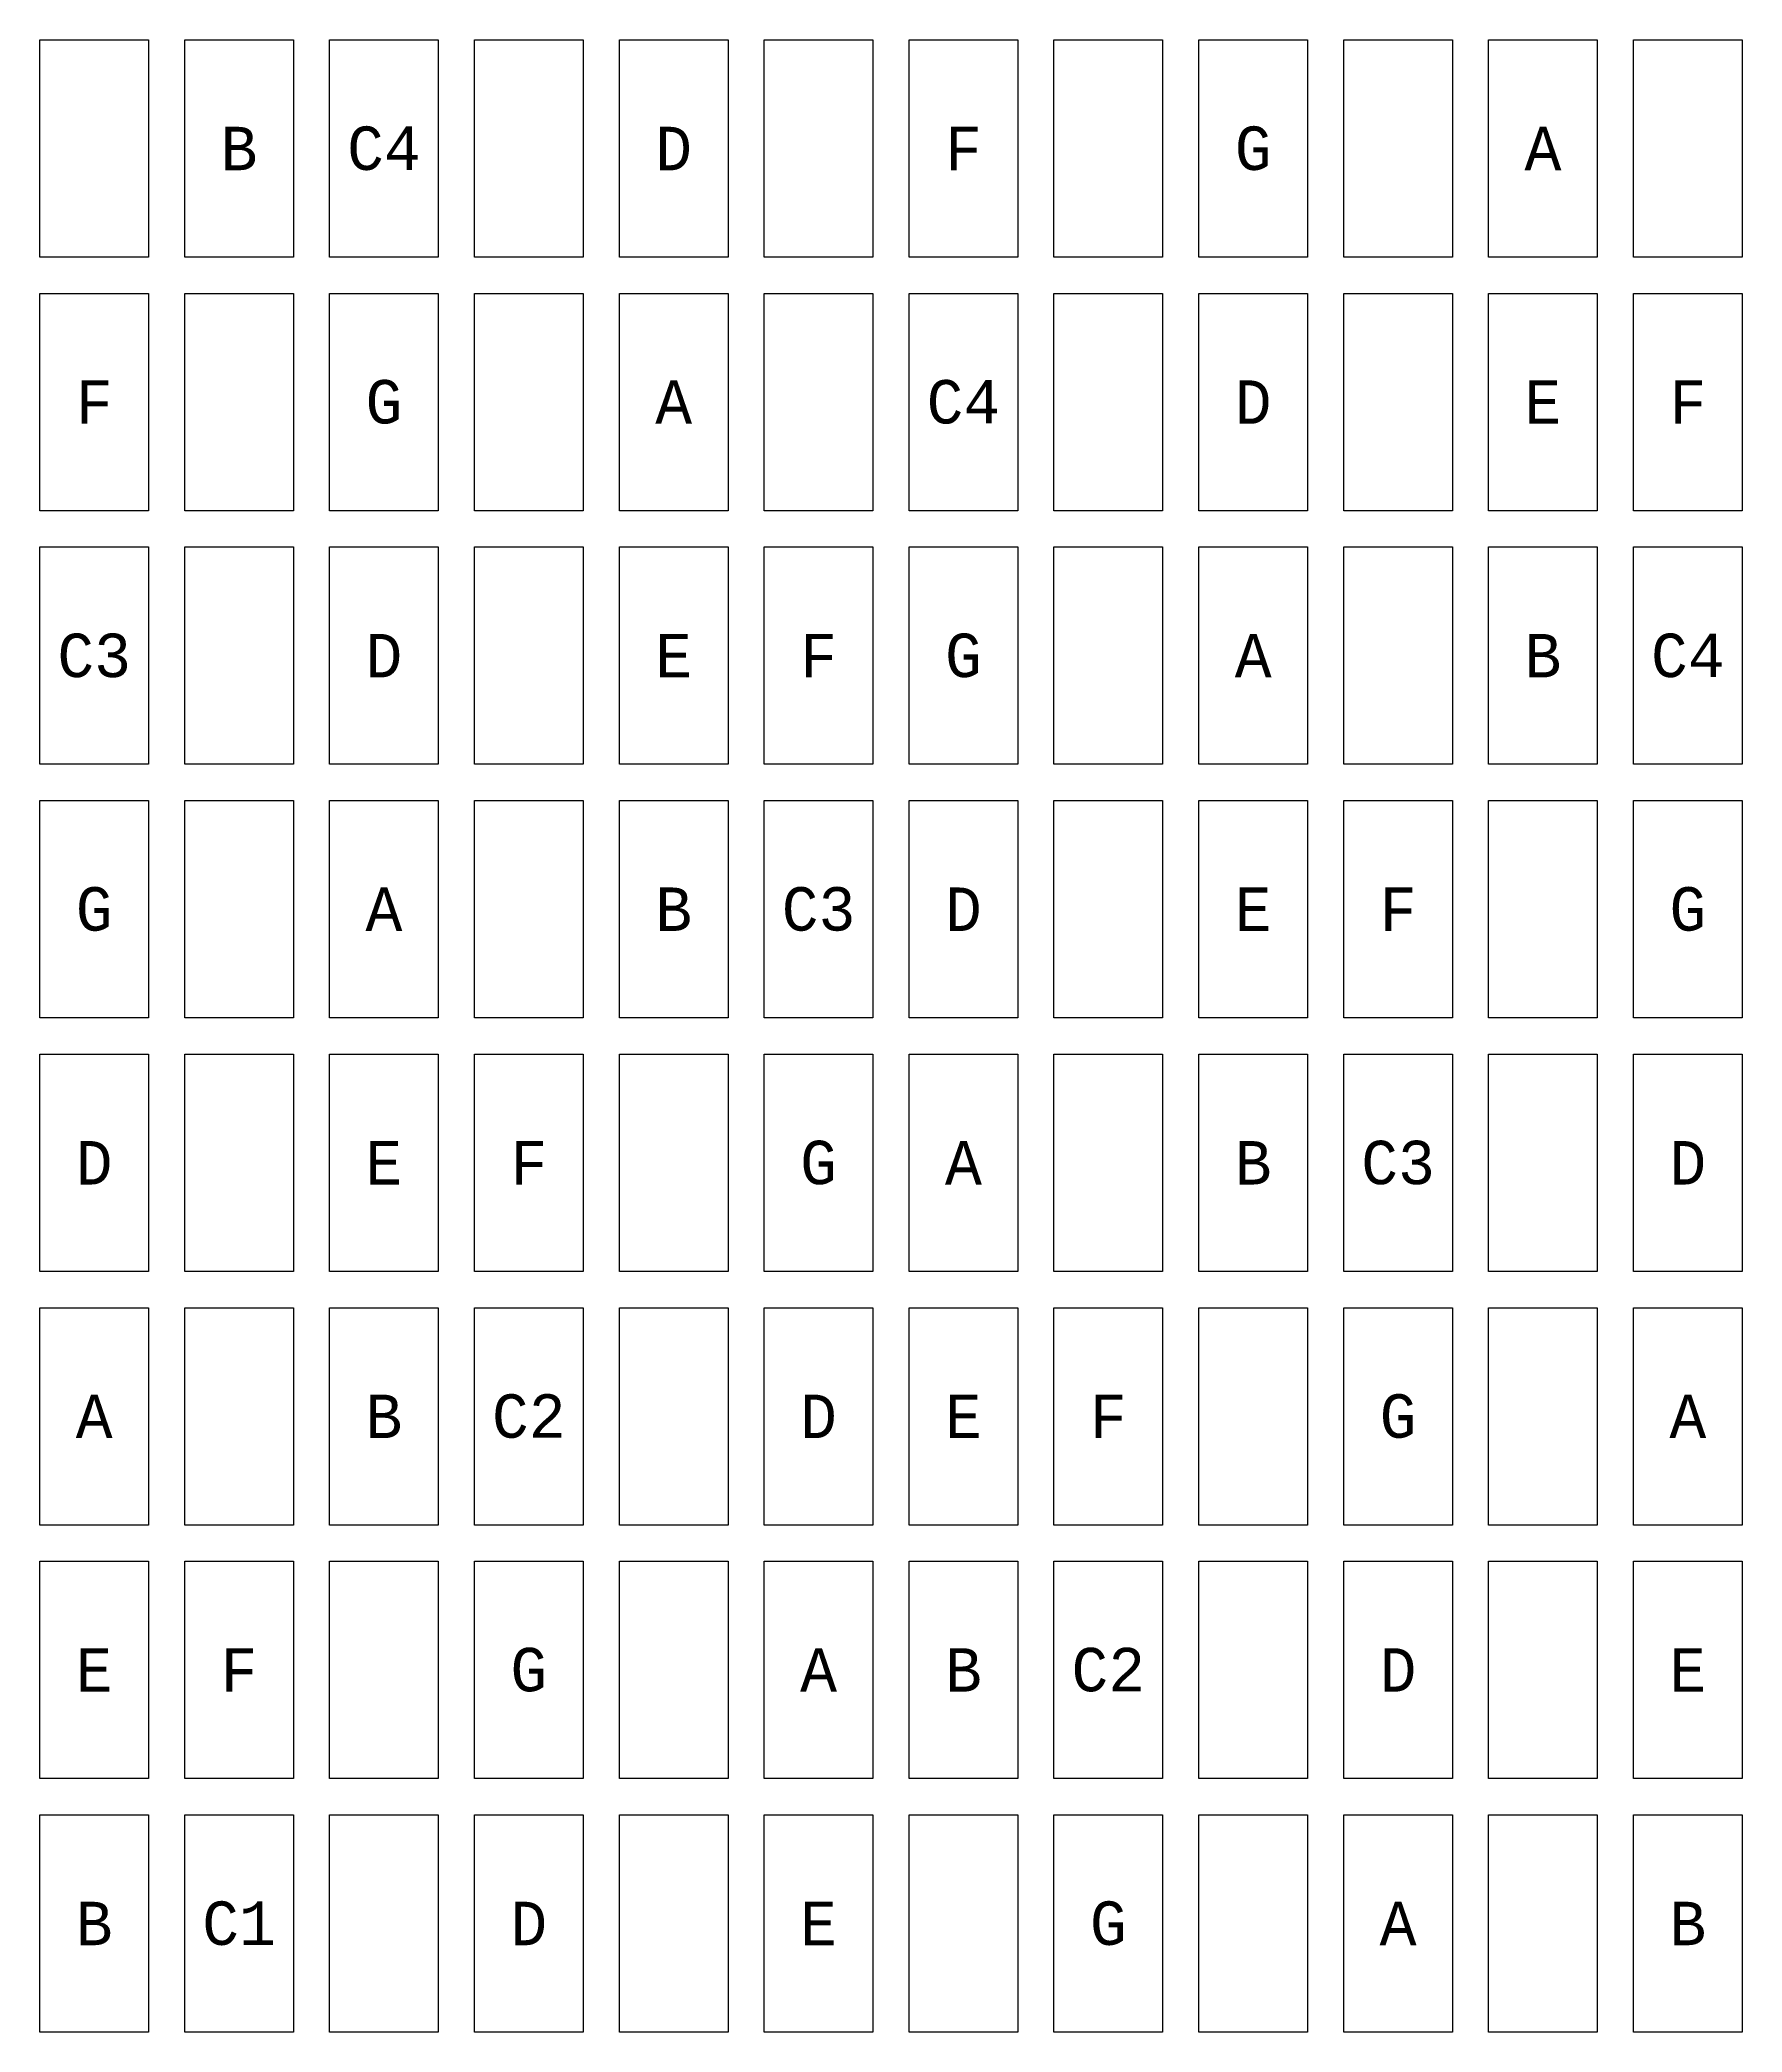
# Model space of a CAD drawing. Header units: millimetres. Extents: x 12 to 247, y 12 to 287.
import ezdxf

# ---------------------------------------------------------------- set-up
doc = ezdxf.new("R2010")
doc.units = ezdxf.units.MM
doc.layers.add('gumb', color=7, linetype='CONTINUOUS', lineweight=25, true_color=0x000000)
doc.layers.add('slova', color=7, linetype='CONTINUOUS', lineweight=25, true_color=0x000000)
doc.styles.add('textstyle0', font='')
doc.styles.add('textstyle1', font='')
doc.styles.add('textstyle10', font='')
doc.styles.add('textstyle11', font='')
doc.styles.add('textstyle12', font='')
doc.styles.add('textstyle13', font='')
doc.styles.add('textstyle14', font='')
doc.styles.add('textstyle15', font='')
doc.styles.add('textstyle16', font='')
doc.styles.add('textstyle17', font='')
doc.styles.add('textstyle18', font='')
doc.styles.add('textstyle19', font='')
doc.styles.add('textstyle2', font='')
doc.styles.add('textstyle20', font='')
doc.styles.add('textstyle21', font='')
doc.styles.add('textstyle22', font='')
doc.styles.add('textstyle23', font='')
doc.styles.add('textstyle24', font='')
doc.styles.add('textstyle25', font='')
doc.styles.add('textstyle26', font='')
doc.styles.add('textstyle27', font='')
doc.styles.add('textstyle28', font='')
doc.styles.add('textstyle29', font='')
doc.styles.add('textstyle3', font='')
doc.styles.add('textstyle30', font='')
doc.styles.add('textstyle31', font='')
doc.styles.add('textstyle32', font='')
doc.styles.add('textstyle33', font='')
doc.styles.add('textstyle34', font='')
doc.styles.add('textstyle35', font='')
doc.styles.add('textstyle36', font='')
doc.styles.add('textstyle37', font='')
doc.styles.add('textstyle38', font='')
doc.styles.add('textstyle39', font='')
doc.styles.add('textstyle4', font='')
doc.styles.add('textstyle40', font='')
doc.styles.add('textstyle41', font='')
doc.styles.add('textstyle42', font='')
doc.styles.add('textstyle43', font='')
doc.styles.add('textstyle44', font='')
doc.styles.add('textstyle45', font='')
doc.styles.add('textstyle46', font='')
doc.styles.add('textstyle47', font='')
doc.styles.add('textstyle48', font='')
doc.styles.add('textstyle49', font='')
doc.styles.add('textstyle5', font='')
doc.styles.add('textstyle50', font='')
doc.styles.add('textstyle51', font='')
doc.styles.add('textstyle52', font='')
doc.styles.add('textstyle53', font='')
doc.styles.add('textstyle54', font='')
doc.styles.add('textstyle55', font='')
doc.styles.add('textstyle56', font='')
doc.styles.add('textstyle57', font='')
doc.styles.add('textstyle58', font='')
doc.styles.add('textstyle59', font='')
doc.styles.add('textstyle6', font='')
doc.styles.add('textstyle7', font='')
doc.styles.add('textstyle8', font='')
doc.styles.add('textstyle9', font='')
doc.styles.get('textstyle0').set_extended_font_data('Monospace')
doc.styles.get('textstyle1').set_extended_font_data('Monospace')
doc.styles.get('textstyle10').set_extended_font_data('Monospace')
doc.styles.get('textstyle11').set_extended_font_data('Monospace')
doc.styles.get('textstyle12').set_extended_font_data('Monospace')
doc.styles.get('textstyle13').set_extended_font_data('Monospace')
doc.styles.get('textstyle14').set_extended_font_data('Monospace')
doc.styles.get('textstyle15').set_extended_font_data('Monospace')
doc.styles.get('textstyle16').set_extended_font_data('Monospace')
doc.styles.get('textstyle17').set_extended_font_data('Monospace')
doc.styles.get('textstyle18').set_extended_font_data('Monospace')
doc.styles.get('textstyle19').set_extended_font_data('Monospace')
doc.styles.get('textstyle2').set_extended_font_data('Monospace')
doc.styles.get('textstyle20').set_extended_font_data('Monospace')
doc.styles.get('textstyle21').set_extended_font_data('Monospace')
doc.styles.get('textstyle22').set_extended_font_data('Monospace')
doc.styles.get('textstyle23').set_extended_font_data('Monospace')
doc.styles.get('textstyle24').set_extended_font_data('Monospace')
doc.styles.get('textstyle25').set_extended_font_data('Monospace')
doc.styles.get('textstyle26').set_extended_font_data('Monospace')
doc.styles.get('textstyle27').set_extended_font_data('Monospace')
doc.styles.get('textstyle28').set_extended_font_data('Monospace')
doc.styles.get('textstyle29').set_extended_font_data('Monospace')
doc.styles.get('textstyle3').set_extended_font_data('Monospace')
doc.styles.get('textstyle30').set_extended_font_data('Monospace')
doc.styles.get('textstyle31').set_extended_font_data('Monospace')
doc.styles.get('textstyle32').set_extended_font_data('Monospace')
doc.styles.get('textstyle33').set_extended_font_data('Monospace')
doc.styles.get('textstyle34').set_extended_font_data('Monospace')
doc.styles.get('textstyle35').set_extended_font_data('Monospace')
doc.styles.get('textstyle36').set_extended_font_data('Monospace')
doc.styles.get('textstyle37').set_extended_font_data('Monospace')
doc.styles.get('textstyle38').set_extended_font_data('Monospace')
doc.styles.get('textstyle39').set_extended_font_data('Monospace')
doc.styles.get('textstyle4').set_extended_font_data('Monospace')
doc.styles.get('textstyle40').set_extended_font_data('Monospace')
doc.styles.get('textstyle41').set_extended_font_data('Monospace')
doc.styles.get('textstyle42').set_extended_font_data('Monospace')
doc.styles.get('textstyle43').set_extended_font_data('Monospace')
doc.styles.get('textstyle44').set_extended_font_data('Monospace')
doc.styles.get('textstyle45').set_extended_font_data('Monospace')
doc.styles.get('textstyle46').set_extended_font_data('Monospace')
doc.styles.get('textstyle47').set_extended_font_data('Monospace')
doc.styles.get('textstyle48').set_extended_font_data('Monospace')
doc.styles.get('textstyle49').set_extended_font_data('Monospace')
doc.styles.get('textstyle5').set_extended_font_data('Monospace')
doc.styles.get('textstyle50').set_extended_font_data('Monospace')
doc.styles.get('textstyle51').set_extended_font_data('Monospace')
doc.styles.get('textstyle52').set_extended_font_data('Monospace')
doc.styles.get('textstyle53').set_extended_font_data('Monospace')
doc.styles.get('textstyle54').set_extended_font_data('Monospace')
doc.styles.get('textstyle55').set_extended_font_data('Monospace')
doc.styles.get('textstyle56').set_extended_font_data('Monospace')
doc.styles.get('textstyle57').set_extended_font_data('Monospace')
doc.styles.get('textstyle58').set_extended_font_data('Monospace')
doc.styles.get('textstyle59').set_extended_font_data('Monospace')
doc.styles.get('textstyle6').set_extended_font_data('Monospace')
doc.styles.get('textstyle7').set_extended_font_data('Monospace')
doc.styles.get('textstyle8').set_extended_font_data('Monospace')
doc.styles.get('textstyle9').set_extended_font_data('Monospace')

msp = doc.modelspace()

# ---------------------------------------------------------------- linework, layer by layer
at = {"layer": 'gumb'}
for p, q in [((12, 257), (12, 287)), ((12, 287), (27, 287)), ((27, 287), (27, 257)), ((32, 257), (32, 287)), ((32, 287), (47, 287)), ((47, 287), (47, 257)), ((52, 257), (52, 287)), ((52, 287), (67, 287)), ((67, 287), (67, 257)), ((72, 257), (72, 287)), ((72, 287), (87, 287)), ((87, 287), (87, 257)), ((92, 257), (92, 287)), ((92, 287), (107, 287)), ((107, 287), (107, 257)), ((112, 257), (112, 287)), ((112, 287), (127, 287)), ((127, 287), (127, 257)), ((132, 257), (132, 287)), ((132, 287), (147, 287)), ((147, 287), (147, 257)), ((152, 257), (152, 287)), ((152, 287), (167, 287)), ((167, 287), (167, 257)), ((172, 257), (172, 287)), ((172, 287), (187, 287)), ((187, 287), (187, 257)), ((192, 257), (192, 287)), ((192, 287), (207, 287)), ((207, 287), (207, 257)), ((212, 257), (212, 287)), ((212, 287), (227, 287)), ((227, 287), (227, 257)), ((232, 257), (232, 287)), ((232, 287), (247, 287)), ((247, 287), (247, 257)), ((27, 257), (12, 257)), ((47, 257), (32, 257)), ((67, 257), (52, 257)), ((87, 257), (72, 257)), ((107, 257), (92, 257)), ((127, 257), (112, 257)), ((147, 257), (132, 257)), ((167, 257), (152, 257)), ((187, 257), (172, 257)), ((207, 257), (192, 257)), ((227, 257), (212, 257)), ((247, 257), (232, 257)), ((12, 222), (12, 252)), ((12, 252), (27, 252)), ((27, 252), (27, 222)), ((32, 222), (32, 252)), ((32, 252), (47, 252)), ((47, 252), (47, 222)), ((52, 222), (52, 252)), ((52, 252), (67, 252)), ((67, 252), (67, 222)), ((72, 222), (72, 252)), ((72, 252), (87, 252)), ((87, 252), (87, 222)), ((92, 222), (92, 252)), ((92, 252), (107, 252)), ((107, 252), (107, 222)), ((112, 222), (112, 252)), ((112, 252), (127, 252)), ((127, 252), (127, 222)), ((132, 222), (132, 252)), ((132, 252), (147, 252)), ((147, 252), (147, 222)), ((152, 222), (152, 252)), ((152, 252), (167, 252)), ((167, 252), (167, 222)), ((172, 222), (172, 252)), ((172, 252), (187, 252)), ((187, 252), (187, 222)), ((192, 222), (192, 252)), ((192, 252), (207, 252)), ((207, 252), (207, 222)), ((212, 222), (212, 252)), ((212, 252), (227, 252)), ((227, 252), (227, 222)), ((232, 222), (232, 252)), ((232, 252), (247, 252)), ((247, 252), (247, 222)), ((27, 222), (12, 222)), ((47, 222), (32, 222)), ((67, 222), (52, 222)), ((87, 222), (72, 222)), ((107, 222), (92, 222)), ((127, 222), (112, 222)), ((147, 222), (132, 222)), ((167, 222), (152, 222)), ((187, 222), (172, 222)), ((207, 222), (192, 222)), ((227, 222), (212, 222)), ((247, 222), (232, 222)), ((12, 187), (12, 217)), ((12, 217), (27, 217)), ((27, 217), (27, 187)), ((32, 187), (32, 217)), ((32, 217), (47, 217)), ((47, 217), (47, 187)), ((52, 187), (52, 217)), ((52, 217), (67, 217)), ((67, 217), (67, 187)), ((72, 187), (72, 217)), ((72, 217), (87, 217)), ((87, 217), (87, 187)), ((92, 187), (92, 217)), ((92, 217), (107, 217)), ((107, 217), (107, 187)), ((112, 187), (112, 217)), ((112, 217), (127, 217)), ((127, 217), (127, 187)), ((132, 187), (132, 217)), ((132, 217), (147, 217)), ((147, 217), (147, 187)), ((152, 187), (152, 217)), ((152, 217), (167, 217)), ((167, 217), (167, 187)), ((172, 187), (172, 217)), ((172, 217), (187, 217)), ((187, 217), (187, 187)), ((192, 187), (192, 217)), ((192, 217), (207, 217)), ((207, 217), (207, 187)), ((212, 187), (212, 217)), ((212, 217), (227, 217)), ((227, 217), (227, 187)), ((232, 187), (232, 217)), ((232, 217), (247, 217)), ((247, 217), (247, 187)), ((27, 187), (12, 187)), ((47, 187), (32, 187)), ((67, 187), (52, 187)), ((87, 187), (72, 187)), ((107, 187), (92, 187)), ((127, 187), (112, 187)), ((147, 187), (132, 187)), ((167, 187), (152, 187)), ((187, 187), (172, 187)), ((207, 187), (192, 187)), ((227, 187), (212, 187)), ((247, 187), (232, 187)), ((12, 152), (12, 182)), ((12, 182), (27, 182)), ((27, 182), (27, 152)), ((32, 152), (32, 182)), ((32, 182), (47, 182)), ((47, 182), (47, 152)), ((52, 152), (52, 182)), ((52, 182), (67, 182)), ((67, 182), (67, 152)), ((72, 152), (72, 182)), ((72, 182), (87, 182)), ((87, 182), (87, 152)), ((92, 152), (92, 182)), ((92, 182), (107, 182)), ((107, 182), (107, 152)), ((112, 152), (112, 182)), ((112, 182), (127, 182)), ((127, 182), (127, 152)), ((132, 152), (132, 182)), ((132, 182), (147, 182)), ((147, 182), (147, 152)), ((152, 152), (152, 182)), ((152, 182), (167, 182)), ((167, 182), (167, 152)), ((172, 152), (172, 182)), ((172, 182), (187, 182)), ((187, 182), (187, 152)), ((192, 152), (192, 182)), ((192, 182), (207, 182)), ((207, 182), (207, 152)), ((212, 152), (212, 182)), ((212, 182), (227, 182)), ((227, 182), (227, 152)), ((232, 152), (232, 182)), ((232, 182), (247, 182)), ((247, 182), (247, 152)), ((27, 152), (12, 152)), ((47, 152), (32, 152)), ((67, 152), (52, 152)), ((87, 152), (72, 152)), ((107, 152), (92, 152)), ((127, 152), (112, 152)), ((147, 152), (132, 152)), ((167, 152), (152, 152)), ((187, 152), (172, 152)), ((207, 152), (192, 152)), ((227, 152), (212, 152)), ((247, 152), (232, 152)), ((12, 117), (12, 147)), ((12, 147), (27, 147)), ((27, 147), (27, 117)), ((32, 117), (32, 147)), ((32, 147), (47, 147)), ((47, 147), (47, 117)), ((52, 117), (52, 147)), ((52, 147), (67, 147)), ((67, 147), (67, 117)), ((72, 117), (72, 147)), ((72, 147), (87, 147)), ((87, 147), (87, 117)), ((92, 117), (92, 147)), ((92, 147), (107, 147)), ((107, 147), (107, 117)), ((112, 117), (112, 147)), ((112, 147), (127, 147)), ((127, 147), (127, 117)), ((132, 117), (132, 147)), ((132, 147), (147, 147)), ((147, 147), (147, 117)), ((152, 117), (152, 147)), ((152, 147), (167, 147)), ((167, 147), (167, 117)), ((172, 117), (172, 147)), ((172, 147), (187, 147)), ((187, 147), (187, 117)), ((192, 117), (192, 147)), ((192, 147), (207, 147)), ((207, 147), (207, 117)), ((212, 117), (212, 147)), ((212, 147), (227, 147)), ((227, 147), (227, 117)), ((232, 117), (232, 147)), ((232, 147), (247, 147)), ((247, 147), (247, 117)), ((27, 117), (12, 117)), ((47, 117), (32, 117)), ((67, 117), (52, 117)), ((87, 117), (72, 117)), ((107, 117), (92, 117)), ((127, 117), (112, 117)), ((147, 117), (132, 117)), ((167, 117), (152, 117)), ((187, 117), (172, 117)), ((207, 117), (192, 117)), ((227, 117), (212, 117)), ((247, 117), (232, 117)), ((12, 82), (12, 112)), ((12, 112), (27, 112)), ((27, 112), (27, 82)), ((32, 82), (32, 112)), ((32, 112), (47, 112)), ((47, 112), (47, 82)), ((52, 82), (52, 112)), ((52, 112), (67, 112)), ((67, 112), (67, 82)), ((72, 82), (72, 112)), ((72, 112), (87, 112)), ((87, 112), (87, 82)), ((92, 82), (92, 112)), ((92, 112), (107, 112)), ((107, 112), (107, 82)), ((112, 82), (112, 112)), ((112, 112), (127, 112)), ((127, 112), (127, 82)), ((132, 82), (132, 112)), ((132, 112), (147, 112)), ((147, 112), (147, 82)), ((152, 82), (152, 112)), ((152, 112), (167, 112)), ((167, 112), (167, 82)), ((172, 82), (172, 112)), ((172, 112), (187, 112)), ((187, 112), (187, 82)), ((192, 82), (192, 112)), ((192, 112), (207, 112)), ((207, 112), (207, 82)), ((212, 82), (212, 112)), ((212, 112), (227, 112)), ((227, 112), (227, 82)), ((232, 82), (232, 112)), ((232, 112), (247, 112)), ((247, 112), (247, 82)), ((27, 82), (12, 82)), ((47, 82), (32, 82)), ((67, 82), (52, 82)), ((87, 82), (72, 82)), ((107, 82), (92, 82)), ((127, 82), (112, 82)), ((147, 82), (132, 82)), ((167, 82), (152, 82)), ((187, 82), (172, 82)), ((207, 82), (192, 82)), ((227, 82), (212, 82)), ((247, 82), (232, 82)), ((12, 47), (12, 77)), ((12, 77), (27, 77)), ((27, 77), (27, 47)), ((32, 47), (32, 77)), ((32, 77), (47, 77)), ((47, 77), (47, 47)), ((52, 47), (52, 77)), ((52, 77), (67, 77)), ((67, 77), (67, 47)), ((72, 47), (72, 77)), ((72, 77), (87, 77)), ((87, 77), (87, 47)), ((92, 47), (92, 77)), ((92, 77), (107, 77)), ((107, 77), (107, 47)), ((112, 47), (112, 77)), ((112, 77), (127, 77)), ((127, 77), (127, 47)), ((132, 47), (132, 77)), ((132, 77), (147, 77)), ((147, 77), (147, 47)), ((152, 47), (152, 77)), ((152, 77), (167, 77)), ((167, 77), (167, 47)), ((172, 47), (172, 77)), ((172, 77), (187, 77)), ((187, 77), (187, 47)), ((192, 47), (192, 77)), ((192, 77), (207, 77)), ((207, 77), (207, 47)), ((212, 47), (212, 77)), ((212, 77), (227, 77)), ((227, 77), (227, 47)), ((232, 47), (232, 77)), ((232, 77), (247, 77)), ((247, 77), (247, 47)), ((27, 47), (12, 47)), ((47, 47), (32, 47)), ((67, 47), (52, 47)), ((87, 47), (72, 47)), ((107, 47), (92, 47)), ((127, 47), (112, 47)), ((147, 47), (132, 47)), ((167, 47), (152, 47)), ((187, 47), (172, 47)), ((207, 47), (192, 47)), ((227, 47), (212, 47)), ((247, 47), (232, 47)), ((12, 12), (12, 42)), ((12, 42), (27, 42)), ((27, 42), (27, 12)), ((32, 12), (32, 42)), ((32, 42), (47, 42)), ((47, 42), (47, 12)), ((52, 12), (52, 42)), ((52, 42), (67, 42)), ((67, 42), (67, 12)), ((72, 12), (72, 42)), ((72, 42), (87, 42)), ((87, 42), (87, 12)), ((92, 12), (92, 42)), ((92, 42), (107, 42)), ((107, 42), (107, 12)), ((112, 12), (112, 42)), ((112, 42), (127, 42)), ((127, 42), (127, 12)), ((132, 12), (132, 42)), ((132, 42), (147, 42)), ((147, 42), (147, 12)), ((152, 12), (152, 42)), ((152, 42), (167, 42)), ((167, 42), (167, 12)), ((172, 12), (172, 42)), ((172, 42), (187, 42)), ((187, 42), (187, 12)), ((192, 12), (192, 42)), ((192, 42), (207, 42)), ((207, 42), (207, 12)), ((212, 12), (212, 42)), ((212, 42), (227, 42)), ((227, 42), (227, 12)), ((232, 12), (232, 42)), ((232, 42), (247, 42)), ((247, 42), (247, 12)), ((27, 12), (12, 12)), ((47, 12), (32, 12)), ((67, 12), (52, 12)), ((87, 12), (72, 12)), ((107, 12), (92, 12)), ((127, 12), (112, 12)), ((147, 12), (132, 12)), ((167, 12), (152, 12)), ((187, 12), (172, 12)), ((207, 12), (192, 12)), ((227, 12), (212, 12)), ((247, 12), (232, 12))]:
    msp.add_line(p, q, dxfattribs=at)

# ---------------------------------------------------------------- texts
at = {"layer": 'slova', "char_height": 1, "attachment_point": 5}
for s, insert, style in [('\\H6;B', (39.5, 272), 'textstyle54'), ('\\H6;C4', (59.5, 272), 'textstyle55'), ('\\H6;D', (99.5, 272), 'textstyle56'), ('\\H6;F', (139.5, 272), 'textstyle57'), ('\\H6;G', (179.5, 272), 'textstyle58'), ('\\H6;A', (219.5, 272), 'textstyle59'), ('\\H6;F', (19.5, 237), 'textstyle47'), ('\\H6;G', (59.5, 237), 'textstyle48'), ('\\H6;A', (99.5, 237), 'textstyle49'), ('\\H6;C4', (139.5, 237), 'textstyle50'), ('\\H6;D', (179.5, 237), 'textstyle51'), ('\\H6;E', (219.5, 237), 'textstyle52'), ('\\H6;F', (239.5, 237), 'textstyle53'), ('\\H6;C3', (19.5, 202), 'textstyle39'), ('\\H6;D', (59.5, 202), 'textstyle40'), ('\\H6;E', (99.5, 202), 'textstyle41'), ('\\H6;F', (119.5, 202), 'textstyle42'), ('\\H6;G', (139.5, 202), 'textstyle43'), ('\\H6;A', (179.5, 202), 'textstyle44'), ('\\H6;B', (219.5, 202), 'textstyle45'), ('\\H6;C4', (239.5, 202), 'textstyle46'), ('\\H6;G', (19.5, 167), 'textstyle31'), ('\\H6;A', (59.5, 167), 'textstyle32'), ('\\H6;B', (99.5, 167), 'textstyle33'), ('\\H6;C3', (119.5, 167), 'textstyle34'), ('\\H6;D', (139.5, 167), 'textstyle35'), ('\\H6;E', (179.5, 167), 'textstyle36'), ('\\H6;F', (199.5, 167), 'textstyle37'), ('\\H6;G', (239.5, 167), 'textstyle38'), ('\\H6;D', (19.5, 132), 'textstyle23'), ('\\H6;E', (59.5, 132), 'textstyle24'), ('\\H6;F', (79.5, 132), 'textstyle25'), ('\\H6;G', (119.5, 132), 'textstyle26'), ('\\H6;A', (139.5, 132), 'textstyle27'), ('\\H6;B', (179.5, 132), 'textstyle28'), ('\\H6;C3', (199.5, 132), 'textstyle29'), ('\\H6;D', (239.5, 132), 'textstyle30'), ('\\H6;A', (19.5, 97), 'textstyle15'), ('\\H6;B', (59.5, 97), 'textstyle16'), ('\\H6;C2', (79.5, 97), 'textstyle17'), ('\\H6;D', (119.5, 97), 'textstyle18'), ('\\H6;E', (139.5, 97), 'textstyle19'), ('\\H6;F', (159.5, 97), 'textstyle20'), ('\\H6;G', (199.5, 97), 'textstyle21'), ('\\H6;A', (239.5, 97), 'textstyle22'), ('\\H6;E', (19.5, 62), 'textstyle7'), ('\\H6;F', (39.5, 62), 'textstyle8'), ('\\H6;G', (79.5, 62), 'textstyle9'), ('\\H6;A', (119.5, 62), 'textstyle10'), ('\\H6;B', (139.5, 62), 'textstyle11'), ('\\H6;C2', (159.5, 62), 'textstyle12'), ('\\H6;D', (199.5, 62), 'textstyle13'), ('\\H6;E', (239.5, 62), 'textstyle14'), ('\\H6;B', (19.5, 27), 'textstyle0'), ('\\H6;C1', (39.5, 27), 'textstyle1'), ('\\H6;D', (79.5, 27), 'textstyle2'), ('\\H6;E', (119.5, 27), 'textstyle3'), ('\\H6;G', (159.5, 27), 'textstyle4'), ('\\H6;A', (199.5, 27), 'textstyle5'), ('\\H6;B', (239.5, 27), 'textstyle6')]:
    msp.add_mtext(s, dxfattribs=dict(at, insert=insert, style=style))

doc.saveas('drawing.dxf')
